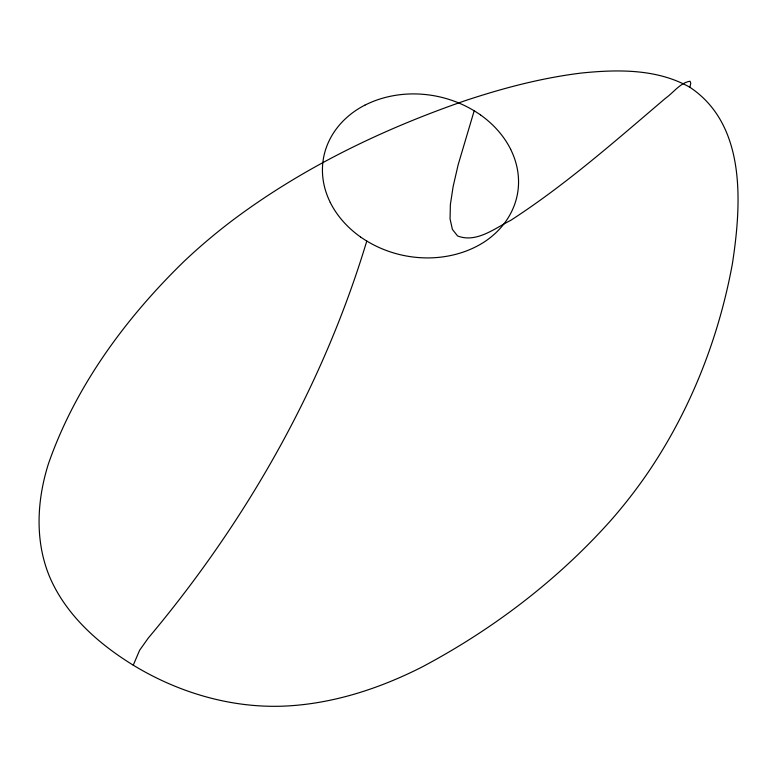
<?xml version="1.0" encoding="UTF-8"?>
<svg xmlns="http://www.w3.org/2000/svg" width="777" height="777" viewBox="0 0 777 777"><rect width="100%" height="100%" fill="white"/><g stroke="black" fill="none" stroke-linecap="round" stroke-linejoin="round"><path stroke-width="1.17" d="M689.898 87.286C657.206 68.745 617.977 69.328 581.691 73.009C541.812 77.855 502.806 88.151 464.753 100.816C381.983 129.448 301.971 168.075 231.818 220.882A949.018 661.625 17.9 0 0 184.12 261.315C125.67 318.152 75.554 386.13 48.504 463.587C36.713 500.611 34.586 541.909 50.204 578.166C66.812 615.84 98.805 643.968 133.255 665.18C178.749 692.831 231.867 708.507 285.295 706.07C333.139 703.748 379.477 688.597 421.969 667.045C492.696 629.516 557.585 580.157 610.926 520.328A949.018 661.625 17.9 0 0 647.581 473.183C690.432 410.334 718.851 338.014 732.478 263.286C741.462 204.147 746.658 125.078 689.898 87.286L690.753 83.139L690.025 81.226C680.196 82.77 673.465 92.667 665.559 98.223C615.549 140.763 566.093 184.499 510.858 220.27C494.813 228.302 476.437 243.318 457.585 235.955L452.399 229.409L450.058 218.9L450.378 204.536L453.156 186.422L458.177 164.685L474.203 110.732L480.468 114.85M133.255 665.18L139.617 650.262L148.242 638.102C246.086 521.542 322.785 387.14 366.763 241.103L360.499 236.985M366.812 241.045A98.242 80.983 11 0 0 429.225 257.906A99.738 82.226 11 0 0 476.068 246.668A95.658 78.856 11 0 0 485.227 241.326A99.427 81.964 11 0 0 512.927 208.751A97.951 80.75 11 0 0 510.683 149.407M360.518 236.966A99.951 82.401 11 0 1 330.244 202.447M330.283 202.438A97.951 80.75 11 0 1 328.069 143.104A99.427 81.964 11 0 1 355.749 110.528A95.658 78.856 11 0 1 364.889 105.148M364.899 105.167A99.738 82.226 11 0 1 411.742 93.92A98.242 80.983 11 0 1 474.155 110.79M480.448 114.87A99.951 82.401 11 0 1 510.722 149.398"/></g></svg>
